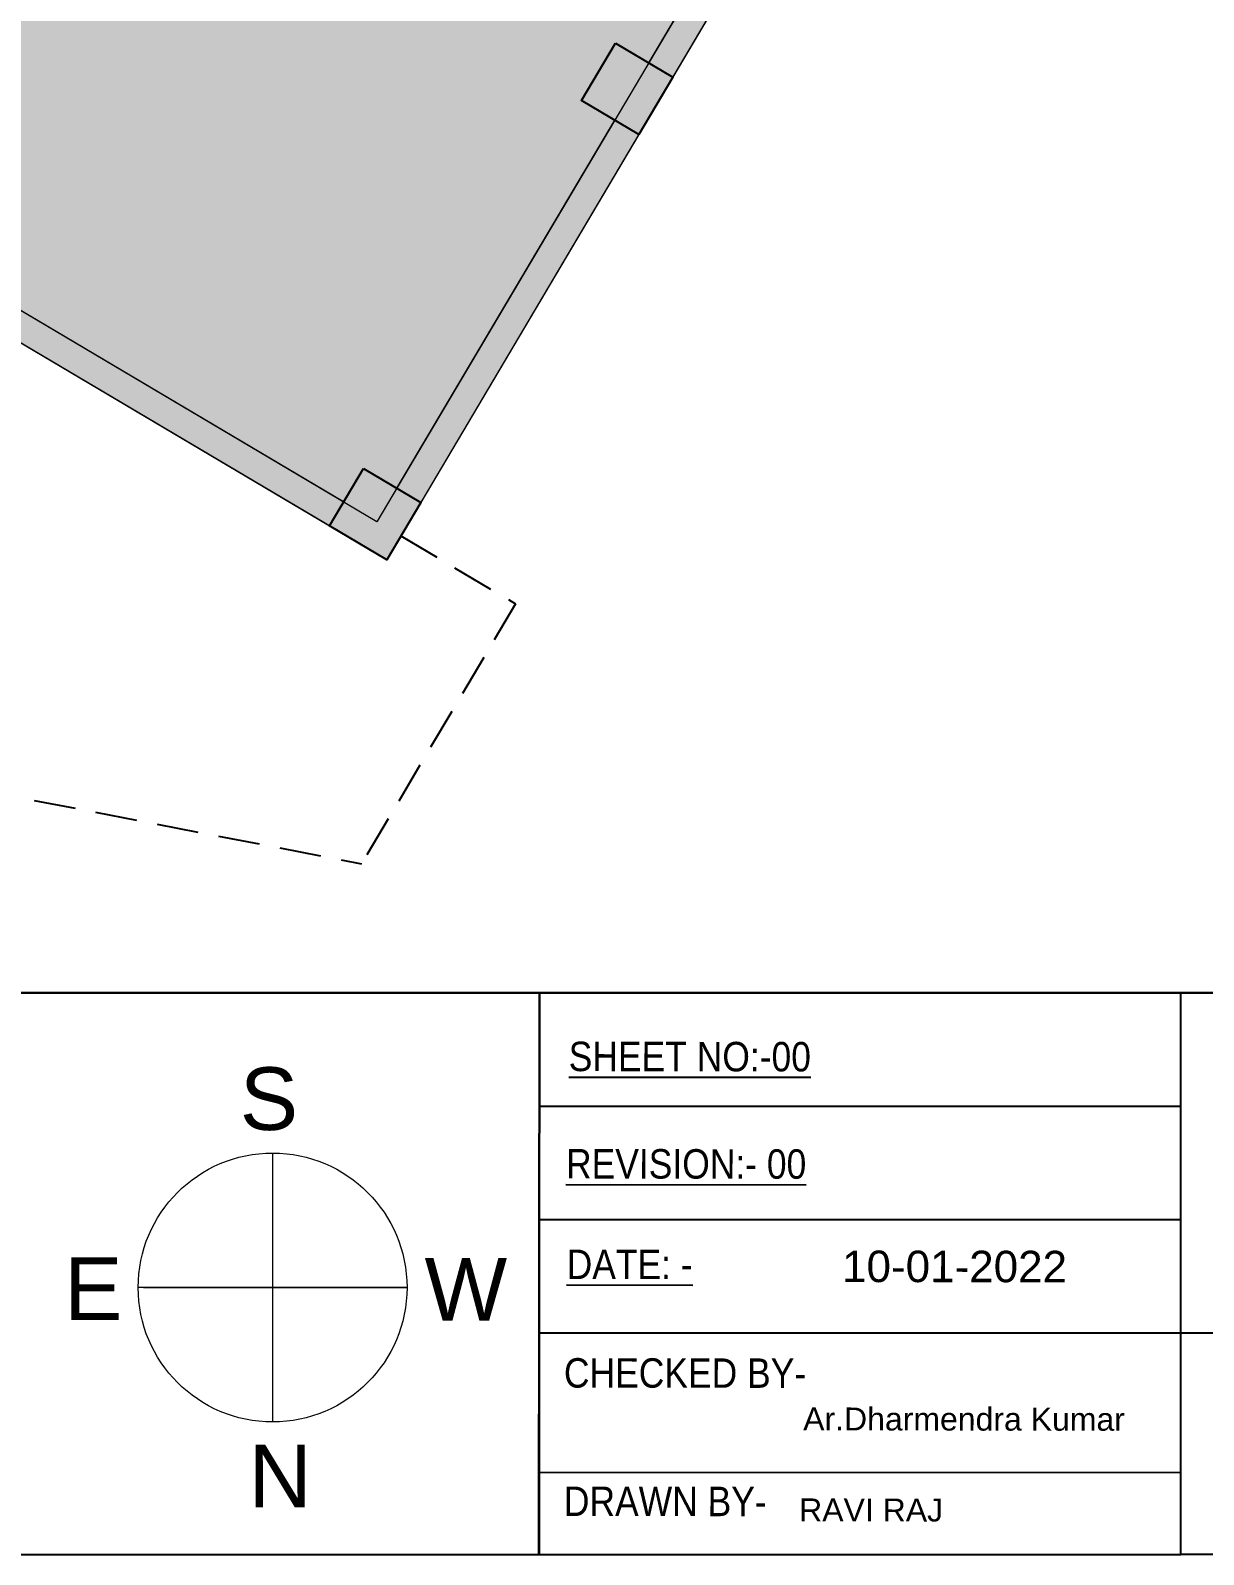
# Model space of a CAD drawing. Header units: inches. Extents: x -13956017 to 293115509, y -946740 to -305538.
# Drawn here: x 1204140 to 1204562, y -918232 to -917683 of the extents above; entities that cross this region are included whole.
import ezdxf
from ezdxf.enums import TextEntityAlignment as Align

# ---------------------------------------------------------------- set-up
doc = ezdxf.new("R2010")
doc.units = ezdxf.units.IN
doc.header["$LTSCALE"] = 6
doc.linetypes.add('DASHED', pattern=[0.75, 0.5, -0.25])
for name, color, linetype, lineweight in [('column', 240, 'Continuous', 25), ('plan', 7, 'Continuous', 5), ('W', 250, 'Continuous', 5), ('wall high', 7, 'Continuous', 30)]:
    doc.layers.add(name, color=color, linetype=linetype, lineweight=lineweight)
for name, color, linetype in [('PROPERTYLINE', 1, 'Continuous'), ('S_text', 7, 'Continuous'), ('WAL', 7, 'Continuous')]:
    doc.layers.add(name, color=color, linetype=linetype)
doc.styles.add('style1', font='arial.ttf')
doc.styles.add('style2', font='eurr____.ttf')
doc.styles.add('style4', font='arial.ttf')

msp = doc.modelspace()

# ---------------------------------------------------------------- hatches: boundary and pattern name
at = {"layer": 'column', "ltscale": 10}
h = msp.add_hatch(color=256, dxfattribs=at)
h.dxf.hatch_style = 1
h.paths.add_polyline_path([(1204350.27460835, -917687.5969673627), (1204370.922555387, -917699.8306210762), (1204358.688901673, -917720.4785681126), (1204338.040954636, -917708.2449143989)])
h = msp.add_hatch(color=256, dxfattribs=at)
h.dxf.hatch_style = 1
h.paths.add_polyline_path([(1204259.541676641, -917840.735907882), (1204280.189623677, -917852.9695615955), (1204267.955969964, -917873.6175086319), (1204247.308022927, -917861.3838549182)])
at = {"layer": 'W', "ltscale": 10}
h = msp.add_hatch(color=256, dxfattribs=at)
h.dxf.hatch_style = 1
h.paths.add_polyline_path([(1203314.490370402, -916003.2497422658), (1203518.410232946, -915905.8193072875), (1203514.099151752, -915896.7963045186), (1203310.179289207, -915994.2267394951)])
h.paths.add_polyline_path([(1203088.915301217, -916111.0267721107), (1203292.83516376, -916013.5963371309), (1203288.524082567, -916004.5733343634), (1203084.604220022, -916102.0037693417)])
h.paths.add_polyline_path([(1202855.508564134, -916211.4628927797), (1203062.949013382, -916112.3503642085), (1203067.260094575, -916121.3733669757), (1202859.819645327, -916220.4858955455)])
h.paths.add_polyline_path([(1203540.065439587, -915895.4727124209), (1203743.985302131, -915798.0422774425), (1203739.674220937, -915789.0192746738), (1203535.754358394, -915886.4497096534)])
h.paths.add_polyline_path([(1203765.640508772, -915787.695682576), (1203969.560371316, -915690.2652475963), (1203965.249290122, -915681.2422448288), (1203761.329427578, -915778.6726798087)])
h.paths.add_polyline_path([(1204028.403205181, -916133.1692196496), (1204044.505288843, -916125.4758395365), (1204113.026972891, -916064.321576479), (1204109.697676019, -916060.5911901261), (1204042.260502524, -916120.7775487228), (1203861.284338107, -915741.9982219221), (1203856.772836723, -915744.153762519), (1204037.838246863, -916123.1198787497), (1204026.247664585, -916128.6577182658)])
h.paths.add_polyline_path([(1203986.904496764, -915670.8956499654), (1204100.682946035, -915616.5336880359), (1204104.994027229, -915625.5566908036), (1203991.215577957, -915679.9186527305)])
h.paths.add_polyline_path([(1204129.583840921, -915629.3238753554), (1204132.684747542, -915627.8422998132), (1204122.338152677, -915606.1870931711), (1204230.312783073, -915727.169722004), (1204222.852010367, -915733.8283157473)])
h.paths.add_polyline_path([(1204124.738914645, -915840.1571474337), (1204221.72895982, -915753.5954287763), (1204228.387553562, -915761.0562014806), (1204131.397508388, -915847.6179201393)])
h.paths.add_polyline_path([(1204238.832635351, -915751.7341702401), (1204246.293408056, -915745.0755764978), (1204406.099657887, -915924.1341214336), (1204398.638885182, -915930.7927151774)])
h.paths.add_polyline_path([(1204188.991172151, -916117.8991993555), (1204222.564649327, -916087.935527512), (1204217.13569353, -916081.852530592), (1204224.596466236, -916075.193936849), (1204230.025422033, -916081.2769337691), (1204388.50122565, -915939.8403780664), (1204394.852397137, -915947.5755191235), (1204195.649765894, -916125.3599720608)])
h.paths.add_polyline_path([(1204141.032921383, -916032.6250964056), (1204158.938775877, -916016.6444714224), (1204149.32011816, -916005.8670277444), (1204156.78089086, -915999.2084340063), (1204175.808463979, -916020.5283107947), (1204168.347691274, -916027.1869045381), (1204162.268072749, -916020.3748577754), (1204144.362218255, -916036.3554827585)])
h.paths.add_polyline_path([(1204414.619510164, -915948.6985696709), (1204422.08028287, -915942.0399759277), (1204547.927704613, -916083.0485800658), (1204540.466931907, -916089.7071738093)])
h.paths.add_polyline_path([(1204343.470546988, -916290.9891261276), (1204542.673178233, -916113.2046731925), (1204546.002475102, -916116.9350595428), (1204346.799843861, -916294.7195124814)])
h.paths.add_polyline_path([(1204556.44755689, -916107.6130283029), (1204563.908329596, -916100.9544345601), (1204699.077782579, -916252.4081204848), (1204691.617009872, -916259.0667142281)])
h.paths.add_polyline_path([(1204328.201988018, -916309.9247688245), (1204332.624375719, -916307.3708405921), (1204351.241317316, -916328.2306159574), (1204347.510930963, -916331.5599128288)])
h.paths.add_polyline_path([(1204306.947750898, -916286.1099757458), (1204310.678137252, -916282.7806788736), (1204316.643750737, -916289.4649860993), (1204312.913364384, -916292.7942829703)])
h.paths.add_polyline_path([(1204494.620624954, -916460.3486665463), (1204693.823256196, -916282.5642136087), (1204697.152553068, -916286.2945999616), (1204497.949921826, -916464.0790529001)])
h.paths.add_polyline_path([(1204707.597634855, -916276.972568722), (1204715.058407561, -916270.313974979), (1204850.227860544, -916421.7676609041), (1204842.767087838, -916428.4262546474)])
h.paths.add_polyline_path([(1204480.044067333, -916480.0596778832), (1204483.774453685, -916476.7303810118), (1204502.391395281, -916497.5901563761), (1204498.661008928, -916500.9194532477)])
h.paths.add_polyline_path([(1204458.097828865, -916455.4695161645), (1204461.828215217, -916452.1402192937), (1204467.793828702, -916458.8245265182), (1204464.063442349, -916462.1538233893)])
h.paths.add_polyline_path([(1204645.770702919, -916629.708206966), (1204844.973334162, -916451.9237540283), (1204848.302631033, -916455.654140381), (1204649.09999979, -916633.4385933181)])
h.paths.add_polyline_path([(1204813.32596498, -916536.9164658312), (1204818.423320694, -916528.3131545663), (1204880.509363925, -916565.098368709), (1204875.412008211, -916573.7016799729)])
h.paths.add_polyline_path([(1204858.747712821, -916446.332109141), (1204866.208485527, -916439.6735153982), (1205017.267259921, -916608.9307526556), (1205000.955721635, -916636.4613487031), (1204992.352410371, -916631.3639929899), (1205004.933623525, -916610.1294355193)])
h.paths.add_polyline_path([(1204830.256498666, -916904.9492912216), (1204903.658420957, -916781.0616090088), (1204912.261732213, -916786.1589647176), (1204838.859809932, -916910.0466469356)])
h.paths.add_polyline_path([(1204813.114507181, -916906.4163044873), (1204818.211862895, -916897.8129932221), (1204572.157160711, -916752.0286198015), (1204582.297372584, -916734.9139815599), (1204577.995716952, -916732.3653037028), (1204548.506315226, -916782.137482908), (1204552.807970859, -916784.6861607649), (1204567.059804998, -916760.6319310667)])
h.paths.add_polyline_path([(1204718.813426472, -917065.5775628923), (1204721.362104329, -917061.2759072599), (1204475.307402146, -916915.4915338393), (1204489.559236285, -916891.4373041411), (1204485.257580653, -916888.8886262841), (1204454.205234517, -916941.2987413134), (1204458.506890149, -916943.8474191702), (1204472.115393649, -916920.8790022053), (1204472.758724289, -916919.7931894719)])
h.paths.add_polyline_path([(1204624.512345763, -917224.7388212977), (1204627.06102362, -917220.4371656651), (1204381.006321436, -917074.6527922465), (1204395.258155576, -917050.5985625464), (1204390.956499944, -917048.0498846892), (1204359.904153808, -917100.4599997182), (1204364.205809441, -917103.0086775754), (1204378.45764358, -917078.9544478771)])
h.paths.add_polyline_path([(1204648.790635248, -917211.2271722606), (1204730.858062243, -917072.7138608919), (1204739.461373509, -917077.8112166061), (1204657.393946514, -917216.3245279747)])
h.paths.add_polyline_path([(1204554.489554539, -917370.3884306658), (1204636.556981534, -917231.8751192971), (1204645.1602928, -917236.9724750109), (1204563.092865804, -917375.4857863798)])
h.paths.add_polyline_path([(1204460.18847383, -917529.5496890711), (1204542.255900825, -917391.0363777024), (1204550.859212091, -917396.1337334166), (1204468.791785096, -917534.6470447854)])
h.paths.add_polyline_path([(1204530.211265055, -917383.9000797027), (1204533.143565682, -917379.3046504243), (1204286.706449025, -917233.814766551), (1204300.957074868, -917209.7598209516), (1204296.655419234, -917207.2111430938), (1204265.603073099, -917259.6212581234), (1204269.904728732, -917262.1699359805), (1204284.156562871, -917238.1157062824)])
h.paths.add_polyline_path([(1204171.30199239, -917418.7825165287), (1204202.354338526, -917366.3724014997), (1204206.655994158, -917368.9210793566), (1204192.404160019, -917392.9753090548), (1204438.458862202, -917538.7596824755), (1204435.910184345, -917543.0613381081), (1204189.855482161, -917397.2769646889), (1204175.603648023, -917421.3311943857)])
h.paths.add_polyline_path([(1204247.308022927, -917861.3838549182), (1204252.405378641, -917852.7805436532), (1204022.696967862, -917716.68114609), (1204017.599612148, -917725.2844573547)])
h.paths.add_polyline_path([(1204009.185318827, -917692.4028566057), (1204013.476593527, -917694.9453838887), (1204112.354913449, -917528.082337762), (1204108.053257817, -917525.533659905)])
h.paths.add_polyline_path([(1204271.586312412, -917847.8722058815), (1204350.085590408, -917715.3812123985), (1204358.688901673, -917720.4785681126), (1204280.189623677, -917852.9695615955)])
h.paths.add_polyline_path([(1204362.319244121, -917694.7332653621), (1204447.954820117, -917550.1976361078), (1204456.558131381, -917555.2949918217), (1204370.922555387, -917699.8306210762)])
at = {"layer": 'WAL', "lineweight": 9, "ltscale": 100, "true_color": 0xcb9061}
h = msp.add_hatch(color=33, dxfattribs=at)
h.dxf.hatch_style = 1
h.paths.add_polyline_path([(1204108.053257816, -917525.5336599041), (1204171.30199239, -917418.7825165291), (1204175.603648022, -917421.3311943859), (1204189.855482162, -917397.2769646876), (1204447.954820117, -917550.1976361078), (1204362.319244121, -917694.7332653621), (1204350.27460835, -917687.5969673627), (1204338.040954637, -917708.244914399), (1204350.085590408, -917715.3812123985), (1204271.586312413, -917847.8722058818), (1204259.541676641, -917840.735907882), (1204253.424849784, -917851.0598814001), (1204252.405378641, -917852.7805436534), (1204022.696967862, -917716.6811460897), (1204029.833265861, -917704.6365103183), (1204013.476593528, -917694.9690553838), (1204112.35491345, -917528.0823377626)])

# ---------------------------------------------------------------- linework, layer by layer
at = {"layer": 'column', "ltscale": 10, "elevation": 3969.12055774194}
msp.add_lwpolyline([(1204350.27460835, -917687.5969673627), (1204370.922555387, -917699.8306210762), (1204358.688901673, -917720.4785681126), (1204338.040954636, -917708.2449143989), (1204350.27460835, -917687.5969673627)], dxfattribs=at)
at = {"layer": 'column', "ltscale": 10}
msp.add_lwpolyline([(1204259.541676641, -917840.735907882), (1204280.189623677, -917852.9695615955), (1204267.955969964, -917873.6175086319), (1204247.308022927, -917861.3838549182), (1204259.541676641, -917840.735907882)], dxfattribs=at)
at = {"layer": 'plan', "ltscale": 0.6}
msp.add_line((1204228.243281279, -918029.4547778968), (1205060.303634062, -918029.4548573192), dxfattribs=at)
at = {"layer": 'PROPERTYLINE', "linetype": 'DASHED', "lineweight": 25, "ltscale": 5}
for p, q in [((1203323.749375196, -917801.976735128, 3969.120557741948), (1204258.925172257, -917983.0261500793, 3969.120557741948)), ((1204273.053325678, -917865.014197367, 3969.120557741948), (1204314.34921975, -917889.481504794, 3969.120557741948)), ((1204314.349219751, -917889.4815047941, 3969.120557741948), (1204258.925172257, -917983.0261500793, 3969.120557741948))]:
    msp.add_line(p, q, dxfattribs=at)
at = {"layer": 'S_text', "lineweight": 15}
for p, q in [((1204226.869459042, -918087.1626949456), (1204226.869458994, -918183.9639580034)), ((1204275.270090547, -918135.5633264995), (1204178.468827488, -918135.563326452)), ((1204180.403685464, -918135.563326452), (1204275.270090547, -918135.5633264995))]:
    msp.add_line(p, q, dxfattribs=at)
msp.add_circle((1204226.869459017, -918135.5633264751), 48.40063152911465, dxfattribs=at)
at = {"layer": 'W', "ltscale": 10}
for p, q in [((1205017.267259921, -916608.9307526556, 3969.120557741948), (1204267.955969964, -917873.6175086319, 3969.120557741948)), ((1204447.954820116, -917550.1976361076, 3969.120557741948), (1204264.450014412, -917859.9168416528, 3969.120557741948)), ((1204264.450014412, -917859.9168416528, 3969.120557741948), (1204006.350676458, -917706.996170233, 3969.120557741948)), ((1204267.955969964, -917873.6175086319, 3969.120557741948), (1203996.951665111, -917713.050803641, 3969.120557741948))]:
    msp.add_line(p, q, dxfattribs=at)
at = {"layer": 'W', "ltscale": 10, "elevation": 3969.12055774194}
msp.add_lwpolyline([(1204362.319244121, -917694.7332653621), (1204447.954820117, -917550.1976361078), (1204456.558131381, -917555.2949918217), (1204370.922555387, -917699.8306210762)], close=True, dxfattribs=at)
at = {"layer": 'W', "ltscale": 10}
for points in [[(1204271.586312412, -917847.8722058815), (1204350.085590408, -917715.3812123985), (1204358.688901673, -917720.4785681126), (1204280.189623677, -917852.9695615955)], [(1204247.308022927, -917861.3838549182), (1204252.405378641, -917852.7805436532), (1204022.696967862, -917716.68114609), (1204017.599612148, -917725.2844573547)]]:
    msp.add_lwpolyline(points, close=True, dxfattribs=at)
at = {"layer": 'wall high', "lineweight": 25}
for p, q in [((1202754.421120497, -918029.4548257032), (1204553.843787377, -918029.4552752293)), ((1202754.421120497, -918029.4548257032), (1204553.84030066, -918029.4552754256)), ((1202754.421120497, -918029.4548257032), (1204553.840314255, -918029.4567009698)), ((1204553.840314256, -918029.4552754256), (1202754.421120497, -918029.4548257032)), ((1202754.421120497, -918029.4562512477), (1204553.840314255, -918029.4567009698)), ((1204322.939729262, -918029.4548155031), (1204322.700696905, -918231.6854413928)), ((1204322.939729075, -918029.4549569635), (1204322.700696717, -918231.6855828528)), ((1204322.700697252, -918231.685177545), (1204322.939727112, -918029.456445984)), ((1204322.891499105, -918070.2593940987), (1204554.027527584, -918070.3267117924)), ((1204322.876275637, -918111.0635836577), (1204554.012304114, -918111.1309013512)), ((1204322.876258351, -918151.8677788902), (1204554.012286828, -918151.9350965834)), ((1204322.885926457, -918202.0636288082), (1204553.894686703, -918202.1309207933)), ((1202754.421120406, -918231.6854538067), (1204553.840314163, -918231.6855828521))]:
    msp.add_line(p, q, dxfattribs=at)
at = {"layer": 'wall high', "linetype": 'DASHED', "lineweight": 25, "ltscale": 20}
msp.add_line((1204553.841061293, -918151.9350464972), (1204826.939425163, -918151.9350464972), dxfattribs=at)
at = {"layer": 'wall high', "lineweight": 25}
for points in [[(1202754.421120497, -915474.1560790148), (1205060.303698487, -915474.1560790148), (1205060.303698487, -918029.4562512613), (1202754.421120497, -918029.4562512613)], [(1202754.421120406, -918231.6854538067), (1204553.836813942, -918231.685921498), (1204553.843787377, -918029.4552744516), (1202754.421120497, -918029.4562512477)], [(1204322.939726879, -918029.4566432618), (1204133.982086684, -918029.4566432618), (1204133.982086684, -918231.6858123721), (1204322.939726879, -918231.6858123721)], [(1204553.840314163, -918029.4552744516), (1205060.303698486, -918029.4552744516), (1205060.303698486, -918231.6855828521), (1204553.840314163, -918231.6855828521)]]:
    msp.add_lwpolyline(points, close=True, dxfattribs=at)
msp.add_lwpolyline([(1204322.700698097, -918231.6845366032), (1204322.939727112, -918029.456445984)], dxfattribs=at)

# ---------------------------------------------------------------- texts
at = {"layer": 'S_text', "lineweight": 15, "style": 'style4'}
for s, p in [('S', (1204225.557560868, -918067.5859786068)), ('E', (1204162.319614498, -918136.0003096036)), ('W', (1204296.458133525, -918136.240748223)), ('N', (1204229.586786738, -918203.427459756))]:
    msp.add_text(s, height=22.54829761752264, dxfattribs=at).set_placement(p, align=Align.MIDDLE_CENTER)
at = {"layer": 'wall high', "lineweight": 25, "style": 'style2', "width": 0.9}
for s, p in [('%%USHEET NO:-00', (1204333.482170495, -918057.6722386632)), ('%%UREVISION:- 00', (1204332.511907026, -918096.3143025584)), ('%%UDATE: -', (1204332.750305724, -918132.5158440318)), ('CHECKED BY-', (1204331.753337837, -918171.6005181893)), ('DRAWN BY-', (1204331.739959456, -918217.8106861891))]:
    msp.add_text(s, height=10.60316747456836, rotation=359.9244677257959, dxfattribs=at).set_placement(p)
at = {"layer": 'wall high', "lineweight": 25, "style": 'style1'}
for s, height, rotation, p in [('10-01-2022', 11.3359073851254, 359.9244677257959, (1204431.911031552, -918133.6017071848)), ('Ar.Dharmendra Kumar', 8.244296280091202, 359.9244677267471, (1204417.90130558, -918186.9841893216)), ('RAVI RAJ', 8.244296280091202, 359.9244677267471, (1204416.457887182, -918219.7424560132))]:
    msp.add_text(s, height=height, rotation=rotation, dxfattribs=at).set_placement(p)

doc.saveas('drawing.dxf')
